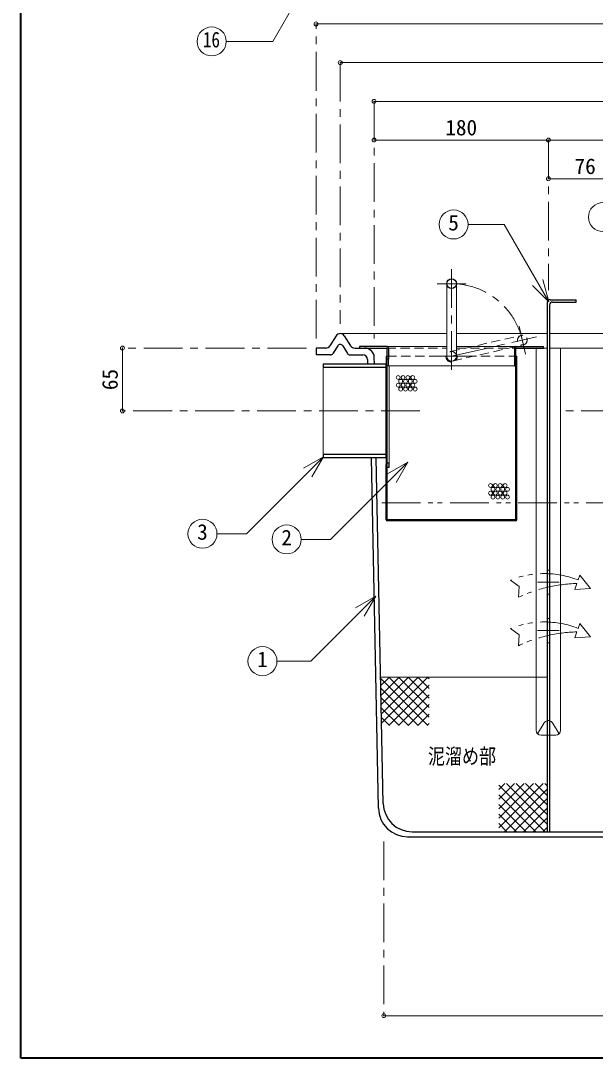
# Model space of a CAD drawing. Units: millimetres at full size, sheet at 1:8. Extents: x -1659 to 1581, y -1120 to 1128.
# Drawn here: x -1659 to -1065, y -1120 to -48 of the extents above; entities that cross this region are included whole.
import ezdxf
from ezdxf.enums import TextEntityAlignment as Align

# ---------------------------------------------------------------- set-up
doc = ezdxf.new("R2010")
doc.units = ezdxf.units.MM
doc.header["$LTSCALE"] = 8
doc.header["$PDMODE"] = 32
doc.header["$PDSIZE"] = 4
for name, pattern in [('CHAIN1', [8, 5, -1, 1, -1]), ('DASHED1', [1.8, 1.2, -0.6]), ('DOUBLE_CHAIN1', [8.8, 5, -1, 0.6, -0.6, 0.6, -1])]:
    doc.linetypes.add(name, pattern=pattern)
doc.layers.add('0-0_ﾚｲﾔ1', color=4, linetype='Continuous', lineweight=9)
doc.styles.add('ＭＳ ゴシック', font='')
doc.styles.get('ＭＳ ゴシック').set_extended_font_data('MS Gothic')

msp = doc.modelspace()

# ---------------------------------------------------------------- linework, layer by layer
at = {"layer": '0-0_ﾚｲﾔ1', "color": 1, "lineweight": 40}
for p, q in [((-1658.797, -1120.479), (-1658.797, 1127.521)), ((1581.203, -1120.479), (-1658.797, -1120.479))]:
    msp.add_line(p, q, dxfattribs=at)
at = {"layer": '0-0_ﾚｲﾔ1', "color": 7, "lineweight": 18}
for p, q in [((-1357.786, 0.69), (-1398.353, -69.573)), ((-1446.606, -69.573), (-1398.353, -69.573)), ((-1159.421, -258.754), (-1196.706, -258.754)), ((-1113.293, -338.65), (-1159.421, -258.754)), ((-1218.797, -319.979), (-1218.797, -394.979)), ((-1208.797, -319.979), (-1208.797, -394.979)), ((-1113.293, -338.65), (-1130.264, -321.68)), ((-1113.293, -338.65), (-1119.505, -315.468)), ((-1281.297, -506.979), (-1281.297, -394.979)), ((-1346.525, -406.479), (-1346.525, -496.479)), ((-1281.525, -406.479), (-1281.525, -496.479)), ((-1280.297, -504.979), (-1280.297, -397.979)), ((-1278.297, -404.979), (-1280.297, -404.979)), ((-1278.797, -397.979), (-1278.797, -404.979)), ((-1278.297, -504.979), (-1278.297, -404.979)), ((-1346.046, -498.737), (-1425.73, -578.421)), ((-1346.046, -498.737), (-1366.831, -510.737)), ((-1346.046, -498.737), (-1358.046, -519.522)), ((-1259.06, -504.537), (-1338.744, -584.221)), ((-1259.06, -504.537), (-1279.844, -516.537)), ((-1259.06, -504.537), (-1271.06, -525.321)), ((-1456.095, -578.421), (-1425.73, -578.421)), ((-1369.109, -584.221), (-1338.744, -584.221)), ((-1292.122, -642.96), (-1359.233, -710.071)), ((-1292.122, -642.96), (-1312.906, -654.96)), ((-1292.122, -642.96), (-1304.122, -663.744)), ((-1394.12, -710.071), (-1359.233, -710.071))]:
    msp.add_line(p, q, dxfattribs=at)
at = {"layer": '0-0_ﾚｲﾔ1', "linetype": 'CHAIN1'}
for p, q in [((-1353.797, -376.479), (-1353.797, -51.479)), ((-1328.797, -91.479), (-1328.797, -361.479)), ((-1293.797, -131.479), (-1293.797, -376.479)), ((-1113.797, -171.479), (-1113.797, -326.479)), ((-1213.797, -304.979), (-1213.797, -410.979)), ((-1228.797, -319.979), (-1198.797, -319.979)), ((-1137.339, -392.926), (-1144.01, -363.677)), ((-1213.797, -394.979), (-1126.05, -374.966)), ((-1363.797, -386.479), (-1553.797, -386.479)), ((-1229.797, -394.979), (-1197.797, -394.979)), ((-1246.525, -451.479), (-1553.797, -451.479)), ((-975.797, -451.479), (-1099.797, -451.479)), ((-1102.547, -628.479), (-1125.047, -628.479)), ((-1102.547, -678.479), (-1125.047, -678.479)), ((-1283.797, -896.479), (-1283.797, -1076.479))]:
    msp.add_line(p, q, dxfattribs=at)
at = {"layer": '0-0_ﾚｲﾔ1'}
for p, q in [((-1353.797, -51.479), (-533.797, -51.479)), ((-558.797, -91.479), (-1328.797, -91.479)), ((-1293.797, -131.479), (-593.797, -131.479)), ((-1113.797, -171.479), (-1293.797, -171.479)), ((-943.797, -171.479), (-1113.797, -171.479)), ((-1037.797, -211.479), (-1113.797, -211.479)), ((-1328.797, -371.479), (-1218.907, -371.479)), ((-1208.797, -371.479), (-1115.047, -371.479)), ((-1112.547, -371.479), (-960.047, -371.479)), ((-1280.297, -384.979), (-1218.907, -384.979)), ((-1208.907, -384.979), (-1147.297, -384.979)), ((-1553.797, -451.479), (-1553.797, -386.479)), ((-1126.386, -781.479), (-1126.386, -386.479)), ((-1118.797, -386.479), (-1115.047, -386.479)), ((-1112.547, -386.479), (-960.047, -386.479)), ((-1101.208, -781.479), (-1101.208, -386.479)), ((-1278.797, -404.979), (-1148.797, -404.979)), ((-1286.997, -726.479), (-1115.047, -726.479)), ((-1286.969, -727.875), (-1238.366, -776.479)), ((-1286.819, -735.367), (-1277.931, -726.479)), ((-1286.625, -745.073), (-1268.031, -726.479)), ((-1286.431, -754.778), (-1258.132, -726.479)), ((-1286.237, -764.483), (-1248.232, -726.479)), ((-1286.043, -774.189), (-1238.333, -726.479)), ((-1278.466, -726.479), (-1236.979, -767.965)), ((-1268.567, -726.479), (-1236.979, -758.066)), ((-1258.667, -726.479), (-1236.979, -748.166)), ((-1248.768, -726.479), (-1236.979, -738.267)), ((-1238.868, -726.479), (-1236.979, -728.367)), ((-1286.767, -737.976), (-1248.265, -776.479)), ((-1278.433, -776.479), (-1236.979, -735.024)), ((-1286.565, -748.078), (-1258.165, -776.479)), ((-1268.534, -776.479), (-1236.979, -744.924)), ((-1286.363, -758.18), (-1268.064, -776.479)), ((-1258.634, -776.479), (-1236.979, -754.823)), ((-1286.161, -768.281), (-1277.964, -776.479)), ((-1248.735, -776.479), (-1236.979, -764.723)), ((-1238.835, -776.479), (-1236.979, -774.622)), ((-1124.921, -785.014), (-1118.055, -773.858)), ((-1102.673, -785.014), (-1109.539, -773.858)), ((-1121.386, -786.479), (-1115.047, -786.479)), ((-1112.547, -786.479), (-1106.208, -786.479)), ((-1165.047, -882.381), (-1119.144, -836.479)), ((-1165.047, -872.482), (-1129.044, -836.479)), ((-1165.047, -862.582), (-1138.943, -836.479)), ((-1165.047, -852.683), (-1148.843, -836.479)), ((-1165.047, -842.783), (-1158.742, -836.479)), ((-1165.047, -838.398), (-1116.966, -886.479)), ((-1159.245, -886.479), (-1115.047, -842.281)), ((-1157.067, -836.479), (-1115.047, -878.498)), ((-1147.167, -836.479), (-1115.047, -868.599)), ((-1137.268, -836.479), (-1115.047, -858.699)), ((-1127.368, -836.479), (-1115.047, -848.8)), ((-1117.469, -836.479), (-1115.047, -838.9)), ((-1165.047, -848.297), (-1126.866, -886.479)), ((-1149.345, -886.479), (-1115.047, -852.18)), ((-1165.047, -858.197), (-1136.765, -886.479)), ((-1165.047, -868.096), (-1146.665, -886.479)), ((-1139.446, -886.479), (-1115.047, -862.08)), ((-1165.047, -877.996), (-1156.564, -886.479)), ((-1129.546, -886.479), (-1115.047, -871.979)), ((-1119.647, -886.479), (-1115.047, -881.879)), ((-603.797, -1076.479), (-1283.797, -1076.479))]:
    msp.add_line(p, q, dxfattribs=at)
at = {"layer": '0-0_ﾚｲﾔ1', "color": 5, "lineweight": 25}
for p, q in [((-1115.047, -339.479), (-1115.047, -886.479)), ((-1112.547, -341.979), (-1112.547, -886.479)), ((-1112.047, -336.479), (-1085.047, -336.479)), ((-1109.547, -338.979), (-1085.047, -338.979)), ((-1085.047, -338.979), (-1085.047, -336.479)), ((-1333.022, -373.804), (-1339.572, -384.153)), ((-1324.572, -373.804), (-1318.022, -384.153)), ((-1331.332, -384.222), (-1336.308, -392.083)), ((-1326.262, -384.222), (-1321.286, -392.083)), ((-1147.297, -384.979), (-1118.797, -384.979)), ((-1118.797, -386.479), (-1118.797, -384.979)), ((-1353.797, -386.479), (-1353.797, -393.479)), ((-1343.797, -386.479), (-1353.797, -386.479)), ((-1338.842, -393.479), (-1353.797, -393.479)), ((-1318.752, -393.479), (-1305.559, -393.479)), ((-1313.797, -386.479), (-1281.047, -386.479)), ((-1293.467, -402.979), (-1293.601, -396.279)), ((-1281.297, -394.979), (-1280.297, -394.979)), ((-1280.297, -397.979), (-1280.297, -387.229)), ((-1148.797, -386.479), (-1148.797, -404.979)), ((-1147.297, -563.479), (-1147.297, -387.229)), ((-1147.297, -394.979), (-1146.297, -394.979)), ((-1146.547, -386.479), (-1118.797, -386.479)), ((-1146.297, -563.979), (-1146.297, -394.979)), ((-1346.525, -402.979), (-1346.525, -406.479)), ((-1281.525, -402.979), (-1346.525, -402.979)), ((-1281.525, -406.479), (-1346.525, -406.479)), ((-1300.56, -398.379), (-1300.468, -402.979)), ((-1281.525, -402.979), (-1281.525, -406.479)), ((-1148.907, -404.979), (-1147.297, -404.979)), ((-1346.525, -496.479), (-1346.525, -499.979)), ((-1281.525, -496.479), (-1346.525, -496.479)), ((-1281.525, -499.979), (-1346.525, -499.979)), ((-1289.286, -862.078), (-1296.528, -499.979)), ((-1284.385, -857.078), (-1291.527, -499.979)), ((-1281.525, -496.479), (-1281.525, -499.979)), ((-1281.297, -563.979), (-1281.297, -506.979)), ((-1280.297, -506.979), (-1281.297, -506.979)), ((-1278.297, -509.979), (-1280.297, -509.979)), ((-1278.297, -509.979), (-1278.297, -504.979)), ((-1147.297, -564.979), (-1280.297, -564.979)), ((-1147.797, -563.979), (-1279.797, -563.979)), ((-1254.391, -886.479), (-633.203, -886.479)), ((-1259.292, -891.479), (-628.302, -891.479))]:
    msp.add_line(p, q, dxfattribs=at)
at = {"layer": '0-0_ﾚｲﾔ1', "linetype": 'DASHED1'}
for p, q in [((-1214.909, -390.104), (-1141.787, -373.426)), ((-1212.685, -399.853), (-1139.563, -383.176)), ((-1281.047, -386.479), (-1218.797, -386.479)), ((-1280.297, -394.979), (-1229.797, -394.979)), ((-1208.797, -386.479), (-1146.547, -386.479)), ((-1197.797, -394.979), (-1147.297, -394.979)), ((-1115.047, -786.479), (-1112.547, -786.479))]:
    msp.add_line(p, q, dxfattribs=at)
at = {"layer": '0-0_ﾚｲﾔ1', "linetype": 'DOUBLE_CHAIN1'}
for p, q in [((-1285.796, -546.479), (-732.297, -546.479)), ((-1081.424, -621.128), (-1083.12, -626.176)), ((-1070.415, -634.956), (-1081.424, -621.128)), ((-1084.343, -629.816), (-1086.429, -636.024)), ((-1070.415, -634.956), (-1086.429, -636.024)), ((-1081.424, -671.128), (-1083.12, -676.176)), ((-1070.415, -684.956), (-1081.424, -671.128)), ((-1152.851, -676.229), (-1144.124, -682.808)), ((-1144.124, -682.808), (-1144.661, -694.086)), ((-1084.343, -679.816), (-1086.429, -686.024)), ((-1070.415, -684.956), (-1086.429, -686.024))]:
    msp.add_line(p, q, dxfattribs=at)
at = {"layer": '0-0_ﾚｲﾔ1', "color": 7, "linetype": 'DASHED1', "lineweight": 18}
for p, q in [((-1112.547, -615.979), (-1115.047, -615.979)), ((-1112.547, -640.979), (-1115.047, -640.979)), ((-1112.547, -665.979), (-1115.047, -665.979)), ((-1112.547, -690.979), (-1115.047, -690.979))]:
    msp.add_line(p, q, dxfattribs=at)
at = {"layer": '0-0_ﾚｲﾔ1', "color": 5, "lineweight": 25}
for points in [[(-1280.297, -384.979), (-1308.797, -384.979), (-1308.797, -386.479)], [(-1278.797, -386.479), (-1278.797, -397.979), (-1280.297, -397.979)], [(-1280.297, -563.479), (-1280.297, -504.979), (-1278.297, -504.979)]]:
    msp.add_lwpolyline(points, dxfattribs=at)
at = {"layer": '0-0_ﾚｲﾔ1', "linetype": 'DOUBLE_CHAIN1'}
msp.add_lwpolyline([(-1152.851, -626.229), (-1144.124, -632.808), (-1144.661, -644.086)], dxfattribs=at)
at = {"layer": '0-0_ﾚｲﾔ1', "color": 7, "lineweight": 18}
for centre in [(-1461.606, -69.573), (-1211.706, -258.754), (-1057.396, -251.103), (-1471.095, -578.421), (-1384.109, -584.221), (-1409.12, -710.071)]:
    msp.add_circle(centre, 15, dxfattribs=at)
at = {"layer": '0-0_ﾚｲﾔ1', "color": 5, "lineweight": 25}
msp.add_circle((-1213.797, -319.979), 5, dxfattribs=at)
at = {"layer": '0-0_ﾚｲﾔ1', "linetype": 'DASHED1'}
msp.add_circle((-1140.675, -378.301), 5, dxfattribs=at)
at = {"layer": '0-0_ﾚｲﾔ1'}
for centre in [(-1268.905, -416.876), (-1263.905, -416.876), (-1258.905, -416.876), (-1253.905, -416.876), (-1268.905, -424.876), (-1266.405, -420.876), (-1266.405, -428.876), (-1263.905, -424.876), (-1261.405, -420.876), (-1261.405, -428.876), (-1258.905, -424.876), (-1256.405, -420.876), (-1256.405, -428.876), (-1253.905, -424.876), (-1251.405, -420.876), (-1251.405, -428.876), (-1173.522, -528.505), (-1173.522, -536.505), (-1171.022, -532.505), (-1168.522, -528.505), (-1168.522, -536.505), (-1166.022, -532.505), (-1163.522, -528.505), (-1163.522, -536.505), (-1161.022, -532.505), (-1158.522, -528.505), (-1158.522, -536.505), (-1156.022, -532.505), (-1171.022, -540.505), (-1166.022, -540.505), (-1161.022, -540.505), (-1156.022, -540.505)]:
    msp.add_circle(centre, 2, dxfattribs=at)
at = {"layer": '0-0_ﾚｲﾔ1', "linetype": 'CHAIN1'}
msp.add_arc((-1213.797, -394.979), 75, 12.84791, 90, dxfattribs=at)
at = {"layer": '0-0_ﾚｲﾔ1', "color": 5, "lineweight": 25}
for centre, radius, start, end in [((-1112.047, -339.479), 3, 90, 180), ((-1109.547, -341.979), 3, 90, 180), ((-1328.797, -376.479), 5, 32.33353, 147.66647), ((-1343.797, -381.479), 5, 270, 327.66647), ((-1328.797, -385.827), 3, 32.33353, 147.66647), ((-1313.797, -381.479), 5, 212.33353, 270), ((-1280.297, -386.479), 1.5, 0, 90), ((-1147.297, -386.479), 1.5, 90, 180), ((-1338.842, -390.479), 3, 270, 327.66647), ((-1318.752, -390.479), 3, 212.33353, 270), ((-1305.559, -398.479), 5, 1.14576, 90), ((-1303.599, -396.479), 10, 1.14576, 90), ((-1281.047, -387.229), 0.75, 0, 90), ((-1146.547, -387.229), 0.75, 90, 180), ((-1280.297, -563.979), 1, 180, 270), ((-1279.797, -563.479), 0.5, 180, 270), ((-1147.797, -563.479), 0.5, 270, 0), ((-1147.297, -563.979), 1, 270, 0), ((-1254.391, -856.479), 30, 181.14576, 270), ((-1259.292, -861.479), 30, 181.14576, 270)]:
    msp.add_arc(centre, radius, start, end, dxfattribs=at)
at = {"layer": '0-0_ﾚｲﾔ1', "linetype": 'DASHED1'}
for centre, radius, start, end in [((-1213.797, -394.979), 6, 180, 0), ((-1213.797, -394.979), 5, 0, 180), ((-1113.797, -776.479), 5, 75.52249, 104.47751)]:
    msp.add_arc(centre, radius, start, end, dxfattribs=at)
at = {"layer": '0-0_ﾚｲﾔ1', "color": 7, "lineweight": 18}
msp.add_arc((-1213.797, -394.979), 5, 180, 0, dxfattribs=at)
at = {"layer": '0-0_ﾚｲﾔ1', "linetype": 'DOUBLE_CHAIN1'}
for centre, radius, start, end in [((-1117.918, -714.253), 94.702, 68.44184, 111.64588), ((-1080.327, -781.407), 151.644, 91.51755, 115.10261), ((-1117.918, -764.253), 94.702, 68.44184, 111.64588), ((-1080.327, -831.407), 151.644, 91.51755, 115.10261)]:
    msp.add_arc(centre, radius, start, end, dxfattribs=at)
at = {"layer": '0-0_ﾚｲﾔ1'}
for centre, start, end in [((-1113.797, -776.479), 104.47751, 148.38993), ((-1113.797, -776.479), 31.61007, 75.52249), ((-1121.386, -781.479), 180, 270), ((-1106.208, -781.479), 270, 0)]:
    msp.add_arc(centre, 5, start, end, dxfattribs=at)
at = {"layer": '0-0_ﾚｲﾔ1', "color": 1}
for p in [(-1353.797, -51.479), (-1328.797, -91.479), (-1293.797, -131.479), (-1293.797, -171.479), (-1113.797, -171.479), (-1113.797, -211.479), (-1553.797, -386.479), (-1553.797, -451.479), (-1283.797, -1076.479)]:
    msp.add_point(p, dxfattribs=at)

# ---------------------------------------------------------------- texts
at = {"layer": '0-0_ﾚｲﾔ1', "color": 7, "style": 'ＭＳ ゴシック', "width": 0.8}
for s, p in [('16', (-1470.606, -80.573)), ('泥溜め部', (-1238.218, -821.249))]:
    msp.add_text(s, height=16.13, dxfattribs=at).set_placement(p, align=Align.BOTTOM_LEFT)
at = {"layer": '0-0_ﾚｲﾔ1', "color": 7, "style": 'ＭＳ ゴシック'}
for s, p in [('180', (-1220.297, -171.479)), ('76', (-1086.797, -211.479)), ('5', (-1217.206, -269.754)), ('3', (-1476.595, -589.421)), ('2', (-1389.609, -595.221)), ('1', (-1414.62, -721.071))]:
    msp.add_text(s, height=16.13, dxfattribs=at).set_placement(p, align=Align.BOTTOM_LEFT)
msp.add_text('65', height=16.13, rotation=90, dxfattribs=at).set_placement((-1553.797, -429.979), align=Align.BOTTOM_LEFT)

doc.saveas('drawing.dxf')
